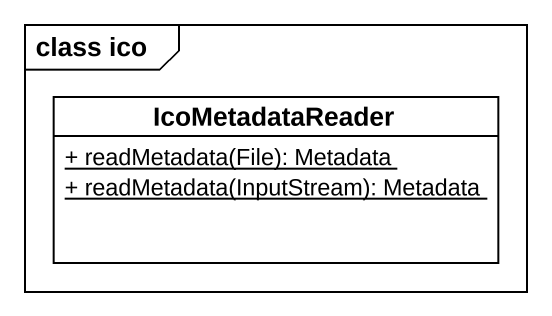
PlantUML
@startuml
mainframe class ico
hide circle
hide empty members
skinparam classAttributeIconSize 0
class IcoMetadataReader {
  {static} + readMetadata(File): Metadata
  {static} + readMetadata(InputStream): Metadata
}
@enduml
